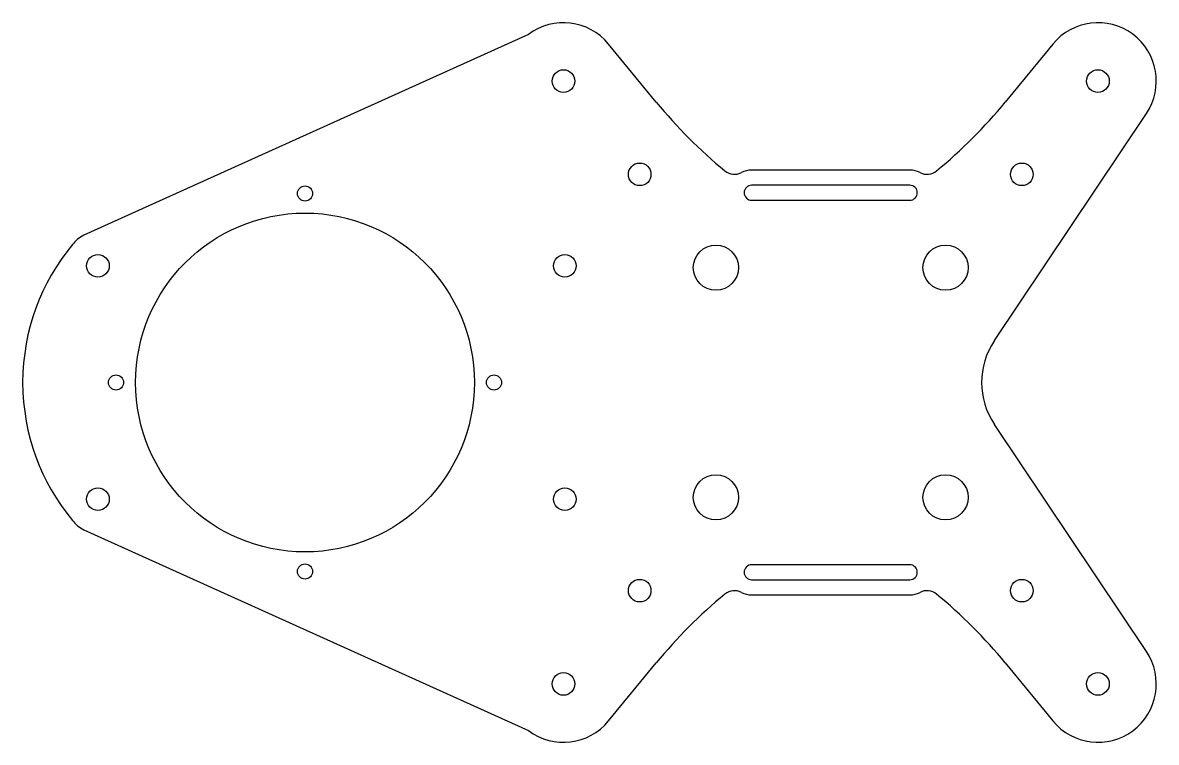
# Model space of a CAD drawing. Header units: millimetres. Extents: x -107 to 43, y -48 to 48.
import ezdxf

# ---------------------------------------------------------------- set-up
doc = ezdxf.new("R2010")
doc.units = ezdxf.units.MM

msp = doc.modelspace()

# ---------------------------------------------------------------- linework, layer by layer
at = {"color": 7, "linetype": 'Continuous', "lineweight": 25}
for p, q in [((-40.15, 46.23), (-99.2, 19.55)), ((-23.18, 37.24), (-29.5, 44.95)), ((29.5, 44.95), (23.18, 37.24)), ((21.73, 5.57), (41.93, 35.72)), ((10.5, 28.2), (-10.5, 28.2)), ((10.5, 26.2), (-10.5, 26.2)), ((-10.5, 24.2), (10.5, 24.2)), ((41.93, -35.72), (21.73, -5.57)), ((-99.2, -19.55), (-40.15, -46.23)), ((10.5, -24.2), (-10.5, -24.2)), ((-10.5, -26.2), (10.5, -26.2)), ((-10.5, -28.2), (10.5, -28.2)), ((-29.5, -44.95), (-23.18, -37.24)), ((23.18, -37.24), (29.5, -44.95))]:
    msp.add_line(p, q, dxfattribs=at)
for centre, radius in [((-35.49, 40.03), 1.5), ((35.49, 40.03), 1.5), ((-25.37, 27.64), 1.5), ((25.37, 27.64), 1.5), ((-69.82, 25.1), 1), ((-69.82, 0), 22.5), ((-15.25, 15.25), 3), ((15.25, 15.25), 3), ((-97.32, 15.5), 1.5), ((-35.32, 15.5), 1.5), ((-94.92, 0), 1), ((-44.72, 0), 1), ((-15.25, -15.25), 3), ((15.25, -15.25), 3), ((-97.32, -15.5), 1.5), ((-35.32, -15.5), 1.5), ((-69.82, -25.1), 1), ((-25.37, -27.64), 1.5), ((25.37, -27.64), 1.5), ((-35.49, -40.03), 1.5), ((35.49, -40.03), 1.5)]:
    msp.add_circle(centre, radius, dxfattribs=at)
for centre, radius, start, end in [((-35.49, 40.03), 7.75, 39.3763, 126.8982), ((35.49, 40.03), 7.75, 326.1783, 140.6237), ((27.15, 78.38), 65, 219.2574, 230.6674), ((-27.15, 78.38), 65, 309.3332, 320.7432), ((-12.78, 29.65), 2, 230.6668, 297.1047), ((-10.5, 25.2), 3, 90, 117.1046), ((10.5, 25.2), 3, 62.8954, 90), ((12.78, 29.65), 2, 242.8954, 309.3332), ((-10.5, 25.2), 1, 90, 270), ((10.5, 25.2), 1, 270, 90), ((-97.32, 15.8), 4.2, 116.64, 143.28), ((30.04, 0), 10, 146.1783, 213.8217), ((-97.32, -15.8), 4.2, 216.72, 243.3601), ((-10.5, -25.2), 1, 90, 270), ((10.5, -25.2), 1, 270, 90), ((27.15, -78.38), 65, 129.3332, 140.7432), ((-12.78, -29.65), 2, 62.8954, 129.3332), ((-10.5, -25.2), 3, 242.8954, 270), ((10.5, -25.2), 3, 269.988, 297.1046), ((12.78, -29.65), 2, 50.6668, 117.1047), ((-27.15, -78.38), 65, 39.2574, 50.6674), ((35.49, -40.03), 7.75, 219.3763, 33.8217), ((-35.49, -40.03), 7.75, 233.1018, 320.6237)]:
    msp.add_arc(centre, radius, start, end, dxfattribs=at)
for points in [[(-100.68, 18.31), (-104.98, 13.16), (-107.25, 7.06), (-107.32, 0)], [(-107.32, 0), (-107.25, -7.06), (-104.98, -13.16), (-100.68, -18.31)]]:
    msp.add_open_spline(points, degree=3, dxfattribs=at)

doc.saveas('drawing.dxf')
